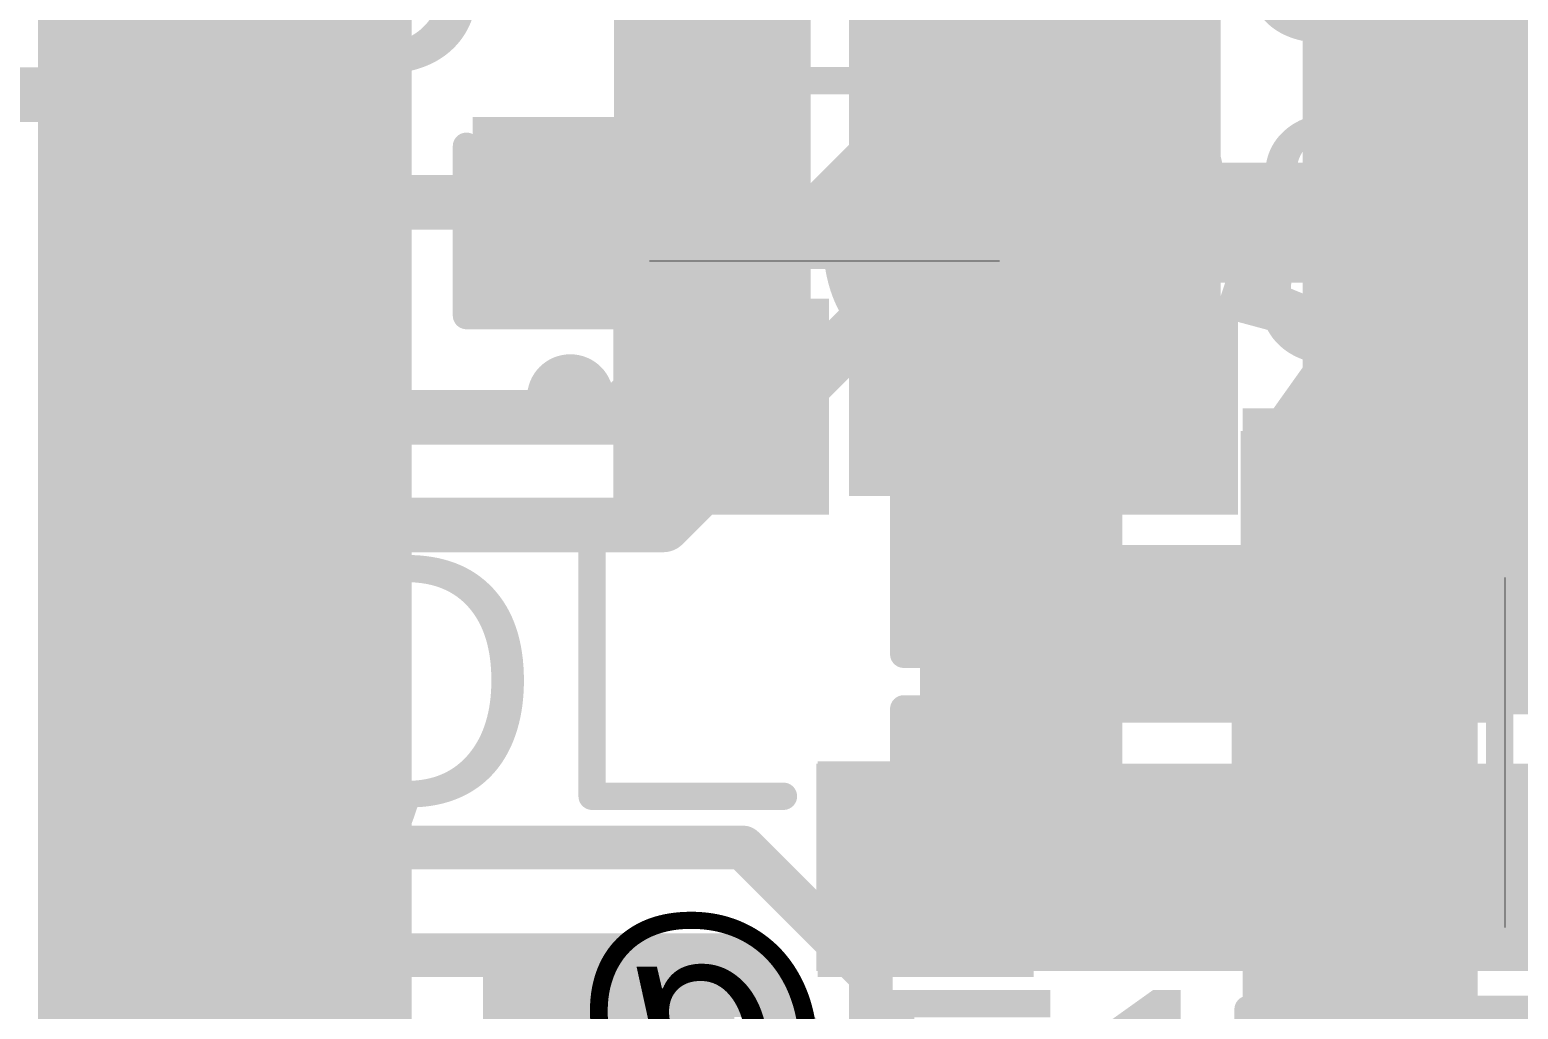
# Model space of a CAD drawing. Header units: millimetres. Extents: x -0.27 to 3.22, y -0.27 to 1.91.
# Drawn here: x 1.5981 to 1.8704, y 1.431 to 1.6103 of the extents above; entities that cross this region are included whole.
import ezdxf

# ---------------------------------------------------------------- set-up
doc = ezdxf.new("R2010")
doc.units = ezdxf.units.MM
doc.header["$MEASUREMENT"] = 0
for name, color, linetype in [('BottomLayer', 5, 'Continuous'), ('BottomOverlay', 54, 'Continuous'), ('BottomPaste', 16, 'Continuous'), ('BottomSolder', 6, 'Continuous'), ('TopLayer', 1, 'Continuous'), ('TopOverlay', 2, 'Continuous'), ('TopPaste', 8, 'Continuous'), ('TopSolder', 216, 'Continuous'), ('ViaHoleLayer', 16, 'Continuous')]:
    doc.layers.add(name, color=color, linetype=linetype)
doc.styles.add('Arial', font='', dxfattribs={"height": 0.2})
doc.styles.get('Arial').set_extended_font_data('Arial')

# ---------------------------------------------------------------- blocks, each defined once
blk = doc.blocks.new('C__0603_3')
at = {"layer": 'TopLayer'}
for points in [[(-0.015, 0.0175), (-0.015, -0.0175), (-0.045, -0.0175), (-0.045, 0.0175)], [(0.045, 0.0175), (0.045, -0.0175), (0.015, -0.0175), (0.015, 0.0175)]]:
    blk.add_hatch(color=1, dxfattribs=at).paths.add_polyline_path(points)
at = {"layer": 'TopPaste'}
for points in [[(-0.015, 0.0175), (-0.015, -0.0175), (-0.045, -0.0175), (-0.045, 0.0175)], [(0.045, 0.0175), (0.045, -0.0175), (0.015, -0.0175), (0.015, 0.0175)]]:
    blk.add_hatch(color=8, dxfattribs=at).paths.add_polyline_path(points)
at = {"layer": 'TopSolder'}
for points in [[(-0.01264, 0.01986), (-0.01264, -0.01986), (-0.04736, -0.01986), (-0.04736, 0.01986)], [(0.04736, 0.01986), (0.04736, -0.01986), (0.01264, -0.01986), (0.01264, 0.01986)]]:
    blk.add_hatch(color=216, dxfattribs=at).paths.add_polyline_path(points)
at = {"layer": 'TopOverlay', "const_width": 0.005}
for points in [[(-0.049, 0.021), (-0.049, -0.021)], [(-0.018, 0.021), (-0.049, 0.021)], [(0.049, 0.021), (0.018, 0.021)], [(0.049, 0.021), (0.049, -0.021)], [(-0.018, -0.021), (-0.049, -0.021)], [(0.049, -0.021), (0.018, -0.021)]]:
    blk.add_lwpolyline(points, dxfattribs=at)
at = {"layer": 'TopOverlay', "const_width": 0.0025}
for points in [[(-0.05025, 0.021, 1), (-0.04775, 0.021, 1)], [(-0.05025, 0.021, 1), (-0.04775, 0.021, 1)], [(-0.01925, 0.021, 1), (-0.01675, 0.021, 1)], [(0.01675, 0.021, 1), (0.01925, 0.021, 1)], [(0.04775, 0.021, 1), (0.05025, 0.021, 1)], [(0.04775, 0.021, 1), (0.05025, 0.021, 1)], [(-0.05025, -0.021, 1), (-0.04775, -0.021, 1)], [(-0.05025, -0.021, 1), (-0.04775, -0.021, 1)], [(-0.01925, -0.021, 1), (-0.01675, -0.021, 1)], [(0.01675, -0.021, 1), (0.01925, -0.021, 1)], [(0.04775, -0.021, 1), (0.05025, -0.021, 1)], [(0.04775, -0.021, 1), (0.05025, -0.021, 1)]]:
    blk.add_lwpolyline(points, format="xyb", close=True, dxfattribs=at)
blk = doc.blocks.new('C__0603_7')
at = {"layer": 'TopLayer'}
for points in [[(-0.015, 0.0175), (-0.015, -0.0175), (-0.045, -0.0175), (-0.045, 0.0175)], [(0.045, 0.0175), (0.045, -0.0175), (0.015, -0.0175), (0.015, 0.0175)]]:
    blk.add_hatch(color=1, dxfattribs=at).paths.add_polyline_path(points)
at = {"layer": 'TopPaste'}
for points in [[(-0.015, 0.0175), (-0.015, -0.0175), (-0.045, -0.0175), (-0.045, 0.0175)], [(0.045, 0.0175), (0.045, -0.0175), (0.015, -0.0175), (0.015, 0.0175)]]:
    blk.add_hatch(color=8, dxfattribs=at).paths.add_polyline_path(points)
at = {"layer": 'TopSolder'}
for points in [[(-0.01264, 0.01986), (-0.01264, -0.01986), (-0.04736, -0.01986), (-0.04736, 0.01986)], [(0.04736, 0.01986), (0.04736, -0.01986), (0.01264, -0.01986), (0.01264, 0.01986)]]:
    blk.add_hatch(color=216, dxfattribs=at).paths.add_polyline_path(points)
at = {"layer": 'TopOverlay', "const_width": 0.005}
for points in [[(-0.049, 0.021), (-0.018, 0.021)], [(-0.049, 0.021), (-0.049, -0.021)], [(0.018, 0.021), (0.049, 0.021)], [(0.049, 0.021), (0.049, -0.021)], [(-0.049, -0.021), (-0.018, -0.021)], [(0.018, -0.021), (0.049, -0.021)]]:
    blk.add_lwpolyline(points, dxfattribs=at)
at = {"layer": 'TopOverlay', "const_width": 0.0025}
for points in [[(-0.05025, 0.021, 1), (-0.04775, 0.021, 1)], [(-0.05025, 0.021, 1), (-0.04775, 0.021, 1)], [(-0.01925, 0.021, 1), (-0.01675, 0.021, 1)], [(0.01675, 0.021, 1), (0.01925, 0.021, 1)], [(0.04775, 0.021, 1), (0.05025, 0.021, 1)], [(0.04775, 0.021, 1), (0.05025, 0.021, 1)], [(-0.05025, -0.021, 1), (-0.04775, -0.021, 1)], [(-0.05025, -0.021, 1), (-0.04775, -0.021, 1)], [(-0.01925, -0.021, 1), (-0.01675, -0.021, 1)], [(0.01675, -0.021, 1), (0.01925, -0.021, 1)], [(0.04775, -0.021, 1), (0.05025, -0.021, 1)], [(0.04775, -0.021, 1), (0.05025, -0.021, 1)]]:
    blk.add_lwpolyline(points, format="xyb", close=True, dxfattribs=at)
blk = doc.blocks.new('LQFP_100_18')
at = {"layer": 'TopLayer'}
for points in [[(0.2815, 0.22244), (0.32874, 0.22244), (0.32874, 0.21063), (0.2815, 0.21063)], [(0.2815, 0.20276), (0.32874, 0.20276), (0.32874, 0.19094), (0.2815, 0.19094)], [(0.2815, 0.18307), (0.32874, 0.18307), (0.32874, 0.17126), (0.2815, 0.17126)], [(0.2815, 0.16339), (0.32874, 0.16339), (0.32874, 0.15157), (0.2815, 0.15157)], [(0.2815, 0.1437), (0.32874, 0.1437), (0.32874, 0.13189), (0.2815, 0.13189)], [(0.2815, 0.12402), (0.32874, 0.12402), (0.32874, 0.1122), (0.2815, 0.1122)], [(0.2815, 0.10433), (0.32874, 0.10433), (0.32874, 0.09252), (0.2815, 0.09252)], [(0.2815, 0.08465), (0.32874, 0.08465), (0.32874, 0.07283), (0.2815, 0.07283)], [(0.2815, 0.06496), (0.32874, 0.06496), (0.32874, 0.05315), (0.2815, 0.05315)]]:
    blk.add_hatch(color=1, dxfattribs=at).paths.add_polyline_path(points)
at = {"layer": 'TopPaste'}
for points in [[(0.2815, 0.22244), (0.32874, 0.22244), (0.32874, 0.21063), (0.2815, 0.21063)], [(0.2815, 0.20276), (0.32874, 0.20276), (0.32874, 0.19094), (0.2815, 0.19094)], [(0.2815, 0.18307), (0.32874, 0.18307), (0.32874, 0.17126), (0.2815, 0.17126)], [(0.2815, 0.16339), (0.32874, 0.16339), (0.32874, 0.15157), (0.2815, 0.15157)], [(0.2815, 0.1437), (0.32874, 0.1437), (0.32874, 0.13189), (0.2815, 0.13189)], [(0.2815, 0.12402), (0.32874, 0.12402), (0.32874, 0.1122), (0.2815, 0.1122)], [(0.2815, 0.10433), (0.32874, 0.10433), (0.32874, 0.09252), (0.2815, 0.09252)], [(0.2815, 0.08465), (0.32874, 0.08465), (0.32874, 0.07283), (0.2815, 0.07283)], [(0.2815, 0.06496), (0.32874, 0.06496), (0.32874, 0.05315), (0.2815, 0.05315)]]:
    blk.add_hatch(color=8, dxfattribs=at).paths.add_polyline_path(points)
at = {"layer": 'TopSolder'}
for points in [[(0.2775, 0.24613), (0.33274, 0.24613), (0.33274, 0.22631), (0.2775, 0.22631)], [(0.2775, 0.22644), (0.33274, 0.22644), (0.33274, 0.20663), (0.2775, 0.20663)], [(0.2775, 0.20676), (0.33274, 0.20676), (0.33274, 0.18694), (0.2775, 0.18694)], [(0.2775, 0.18707), (0.33274, 0.18707), (0.33274, 0.16726), (0.2775, 0.16726)], [(0.2775, 0.16739), (0.33274, 0.16739), (0.33274, 0.14757), (0.2775, 0.14757)], [(0.2775, 0.1477), (0.33274, 0.1477), (0.33274, 0.12789), (0.2775, 0.12789)], [(0.2775, 0.12802), (0.33274, 0.12802), (0.33274, 0.1082), (0.2775, 0.1082)], [(0.2775, 0.10833), (0.33274, 0.10833), (0.33274, 0.08852), (0.2775, 0.08852)], [(0.2775, 0.08865), (0.33274, 0.08865), (0.33274, 0.06883), (0.2775, 0.06883)], [(0.2775, 0.06896), (0.33274, 0.06896), (0.33274, 0.04915), (0.2775, 0.04915)], [(0.2775, 0.04928), (0.33274, 0.04928), (0.33274, 0.02946), (0.2775, 0.02946)]]:
    blk.add_hatch(color=216, dxfattribs=at).paths.add_polyline_path(points)
blk = doc.blocks.new('R__0603_23')
at = {"layer": 'TopLayer'}
for points in [[(-0.015, 0.0175), (-0.015, -0.0175), (-0.045, -0.0175), (-0.045, 0.0175)], [(0.045, 0.0175), (0.045, -0.0175), (0.015, -0.0175), (0.015, 0.0175)]]:
    blk.add_hatch(color=1, dxfattribs=at).paths.add_polyline_path(points)
at = {"layer": 'TopPaste'}
for points in [[(-0.015, 0.0175), (-0.015, -0.0175), (-0.045, -0.0175), (-0.045, 0.0175)], [(0.045, 0.0175), (0.045, -0.0175), (0.015, -0.0175), (0.015, 0.0175)]]:
    blk.add_hatch(color=8, dxfattribs=at).paths.add_polyline_path(points)
at = {"layer": 'TopSolder'}
for points in [[(-0.011, 0.0215), (-0.011, -0.0215), (-0.049, -0.0215), (-0.049, 0.0215)], [(0.049, 0.0215), (0.049, -0.0215), (0.011, -0.0215), (0.011, 0.0215)]]:
    blk.add_hatch(color=216, dxfattribs=at).paths.add_polyline_path(points)
at = {"layer": 'TopOverlay', "const_width": 0.005}
for points in [[(-0.049, 0.021), (-0.049, -0.021)], [(0.049, 0.021), (-0.049, 0.021)], [(0.049, 0.021), (0.049, -0.021)], [(0.049, -0.021), (-0.049, -0.021)]]:
    blk.add_lwpolyline(points, dxfattribs=at)
at = {"layer": 'TopOverlay', "const_width": 0.0025}
for points in [[(-0.05025, 0.021, 1), (-0.04775, 0.021, 1)], [(-0.05025, 0.021, 1), (-0.04775, 0.021, 1)], [(0.04775, 0.021, 1), (0.05025, 0.021, 1)], [(0.04775, 0.021, 1), (0.05025, 0.021, 1)], [(-0.05025, -0.021, 1), (-0.04775, -0.021, 1)], [(-0.05025, -0.021, 1), (-0.04775, -0.021, 1)], [(0.04775, -0.021, 1), (0.05025, -0.021, 1)], [(0.04775, -0.021, 1), (0.05025, -0.021, 1)]]:
    blk.add_lwpolyline(points, format="xyb", close=True, dxfattribs=at)
blk = doc.blocks.new('R__0603_24')
at = {"layer": 'TopLayer'}
for points in [[(-0.015, 0.0175), (-0.015, -0.0175), (-0.045, -0.0175), (-0.045, 0.0175)], [(0.045, 0.0175), (0.045, -0.0175), (0.015, -0.0175), (0.015, 0.0175)]]:
    blk.add_hatch(color=1, dxfattribs=at).paths.add_polyline_path(points)
at = {"layer": 'TopPaste'}
for points in [[(-0.015, 0.0175), (-0.015, -0.0175), (-0.045, -0.0175), (-0.045, 0.0175)], [(0.045, 0.0175), (0.045, -0.0175), (0.015, -0.0175), (0.015, 0.0175)]]:
    blk.add_hatch(color=8, dxfattribs=at).paths.add_polyline_path(points)
at = {"layer": 'TopSolder'}
for points in [[(-0.011, 0.0215), (-0.011, -0.0215), (-0.049, -0.0215), (-0.049, 0.0215)], [(0.049, 0.0215), (0.049, -0.0215), (0.011, -0.0215), (0.011, 0.0215)]]:
    blk.add_hatch(color=216, dxfattribs=at).paths.add_polyline_path(points)
at = {"layer": 'TopOverlay', "const_width": 0.005}
for points in [[(-0.049, -0.021), (-0.049, 0.021)], [(-0.049, 0.021), (0.049, 0.021)], [(0.049, -0.021), (0.049, 0.021)], [(-0.049, -0.021), (0.049, -0.021)]]:
    blk.add_lwpolyline(points, dxfattribs=at)
at = {"layer": 'TopOverlay', "const_width": 0.0025}
for points in [[(-0.05025, 0.021, 1), (-0.04775, 0.021, 1)], [(-0.05025, 0.021, 1), (-0.04775, 0.021, 1)], [(0.04775, 0.021, 1), (0.05025, 0.021, 1)], [(0.04775, 0.021, 1), (0.05025, 0.021, 1)], [(-0.05025, -0.021, 1), (-0.04775, -0.021, 1)], [(-0.05025, -0.021, 1), (-0.04775, -0.021, 1)], [(0.04775, -0.021, 1), (0.05025, -0.021, 1)], [(0.04775, -0.021, 1), (0.05025, -0.021, 1)]]:
    blk.add_lwpolyline(points, format="xyb", close=True, dxfattribs=at)
blk = doc.blocks.new('R__0603_B_38')
at = {"layer": 'BottomLayer'}
for points in [[(-0.045, -0.0175), (-0.045, 0.0175), (-0.015, 0.0175), (-0.015, -0.0175)], [(0.015, -0.0175), (0.015, 0.0175), (0.045, 0.0175), (0.045, -0.0175)]]:
    blk.add_hatch(color=5, dxfattribs=at).paths.add_polyline_path(points)
at = {"layer": 'BottomPaste'}
for points in [[(-0.045, -0.0175), (-0.045, 0.0175), (-0.015, 0.0175), (-0.015, -0.0175)], [(0.015, -0.0175), (0.015, 0.0175), (0.045, 0.0175), (0.045, -0.0175)]]:
    blk.add_hatch(color=16, dxfattribs=at).paths.add_polyline_path(points)
at = {"layer": 'BottomSolder'}
for points in [[(-0.049, -0.0215), (-0.049, 0.0215), (-0.011, 0.0215), (-0.011, -0.0215)], [(0.011, -0.0215), (0.011, 0.0215), (0.049, 0.0215), (0.049, -0.0215)]]:
    blk.add_hatch(color=6, dxfattribs=at).paths.add_polyline_path(points)
at = {"layer": 'BottomOverlay', "const_width": 0.005}
for points in [[(0.049, 0.021), (-0.049, 0.021)], [(-0.049, 0.021), (-0.049, -0.021)], [(0.049, 0.021), (0.049, -0.021)], [(0.049, -0.021), (-0.049, -0.021)]]:
    blk.add_lwpolyline(points, dxfattribs=at)
at = {"layer": 'BottomOverlay', "const_width": 0.0025}
for points in [[(-0.05025, 0.021, 1), (-0.04775, 0.021, 1)], [(-0.05025, 0.021, 1), (-0.04775, 0.021, 1)], [(0.04775, 0.021, 1), (0.05025, 0.021, 1)], [(0.04775, 0.021, 1), (0.05025, 0.021, 1)], [(-0.05025, -0.021, 1), (-0.04775, -0.021, 1)], [(-0.05025, -0.021, 1), (-0.04775, -0.021, 1)], [(0.04775, -0.021, 1), (0.05025, -0.021, 1)], [(0.04775, -0.021, 1), (0.05025, -0.021, 1)]]:
    blk.add_lwpolyline(points, format="xyb", close=True, dxfattribs=at)
blk = doc.blocks.new('R__0402_B_151')
at = {"layer": 'BottomLayer'}
for points in [[(-0.0095, 0.0125), (-0.0095, -0.0125), (-0.0275, -0.0125), (-0.0275, 0.0125)], [(0.0275, 0.0125), (0.0275, -0.0125), (0.0095, -0.0125), (0.0095, 0.0125)]]:
    blk.add_hatch(color=5, dxfattribs=at).paths.add_polyline_path(points)
at = {"layer": 'BottomPaste'}
for points in [[(-0.0095, 0.0125), (-0.0095, -0.0125), (-0.0275, -0.0125), (-0.0275, 0.0125)], [(0.0275, 0.0125), (0.0275, -0.0125), (0.0095, -0.0125), (0.0095, 0.0125)]]:
    blk.add_hatch(color=16, dxfattribs=at).paths.add_polyline_path(points)
at = {"layer": 'BottomSolder'}
for points in [[(-0.0055, 0.0165), (-0.0055, -0.0165), (-0.0315, -0.0165), (-0.0315, 0.0165)], [(0.0315, 0.0165), (0.0315, -0.0165), (0.0055, -0.0165), (0.0055, 0.0165)]]:
    blk.add_hatch(color=6, dxfattribs=at).paths.add_polyline_path(points)
at = {"layer": 'BottomOverlay'}
for points, const_width in [([(-0.031, 0.016), (-0.031, -0.016)], 0.005), ([(0.031, 0.016), (-0.031, 0.016)], 0.005), ([(0.032, 0.017), (-0.032, 0.017)], 0.000127), ([(0.031, 0.016), (0.031, -0.016)], 0.005), ([(0.031, -0.016), (-0.031, -0.016)], 0.005)]:
    blk.add_lwpolyline(points, dxfattribs=dict(at, const_width=const_width))
for points, const_width in [([(-0.03225, 0.016, 1), (-0.02975, 0.016, 1)], 0.0025), ([(-0.03225, 0.016, 1), (-0.02975, 0.016, 1)], 0.0025), ([(-0.03203, 0.017, 1), (-0.03197, 0.017, 1)], 0.0000635), ([(0.02975, 0.016, 1), (0.03225, 0.016, 1)], 0.0025), ([(0.02975, 0.016, 1), (0.03225, 0.016, 1)], 0.0025), ([(0.03197, 0.017, 1), (0.03203, 0.017, 1)], 0.0000635), ([(-0.03225, -0.016, 1), (-0.02975, -0.016, 1)], 0.0025), ([(-0.03225, -0.016, 1), (-0.02975, -0.016, 1)], 0.0025), ([(0.02975, -0.016, 1), (0.03225, -0.016, 1)], 0.0025), ([(0.02975, -0.016, 1), (0.03225, -0.016, 1)], 0.0025)]:
    blk.add_lwpolyline(points, format="xyb", close=True, dxfattribs=dict(at, const_width=const_width))
blk = doc.blocks.new('R__0402_B_152')
at = {"layer": 'BottomLayer'}
for points in [[(-0.0095, 0.0125), (-0.0095, -0.0125), (-0.0275, -0.0125), (-0.0275, 0.0125)], [(0.0275, 0.0125), (0.0275, -0.0125), (0.0095, -0.0125), (0.0095, 0.0125)]]:
    blk.add_hatch(color=5, dxfattribs=at).paths.add_polyline_path(points)
at = {"layer": 'BottomPaste'}
for points in [[(-0.0095, 0.0125), (-0.0095, -0.0125), (-0.0275, -0.0125), (-0.0275, 0.0125)], [(0.0275, 0.0125), (0.0275, -0.0125), (0.0095, -0.0125), (0.0095, 0.0125)]]:
    blk.add_hatch(color=16, dxfattribs=at).paths.add_polyline_path(points)
at = {"layer": 'BottomSolder'}
for points in [[(-0.0055, 0.0165), (-0.0055, -0.0165), (-0.0315, -0.0165), (-0.0315, 0.0165)], [(0.0315, 0.0165), (0.0315, -0.0165), (0.0055, -0.0165), (0.0055, 0.0165)]]:
    blk.add_hatch(color=6, dxfattribs=at).paths.add_polyline_path(points)
at = {"layer": 'BottomOverlay'}
for points, const_width in [([(-0.031, -0.016), (-0.031, 0.016)], 0.005), ([(0.031, 0.016), (-0.031, 0.016)], 0.005), ([(0.032, 0.017), (-0.032, 0.017)], 0.000127), ([(0.031, -0.016), (0.031, 0.016)], 0.005), ([(0.031, -0.016), (-0.031, -0.016)], 0.005)]:
    blk.add_lwpolyline(points, dxfattribs=dict(at, const_width=const_width))
for points, const_width in [([(-0.03225, 0.016, 1), (-0.02975, 0.016, 1)], 0.0025), ([(-0.03225, 0.016, 1), (-0.02975, 0.016, 1)], 0.0025), ([(-0.03203, 0.017, 1), (-0.03197, 0.017, 1)], 0.0000635), ([(0.02975, 0.016, 1), (0.03225, 0.016, 1)], 0.0025), ([(0.02975, 0.016, 1), (0.03225, 0.016, 1)], 0.0025), ([(0.03197, 0.017, 1), (0.03203, 0.017, 1)], 0.0000635), ([(-0.03225, -0.016, 1), (-0.02975, -0.016, 1)], 0.0025), ([(-0.03225, -0.016, 1), (-0.02975, -0.016, 1)], 0.0025), ([(0.02975, -0.016, 1), (0.03225, -0.016, 1)], 0.0025), ([(0.02975, -0.016, 1), (0.03225, -0.016, 1)], 0.0025)]:
    blk.add_lwpolyline(points, format="xyb", close=True, dxfattribs=dict(at, const_width=const_width))
blk = doc.blocks.new('SOT23_3_B_156')
at = {"layer": 'BottomLayer'}
for points in [[(-0.02166, 0.02657), (-0.05316, 0.02657), (-0.05316, 0.05807), (-0.02166, 0.05807)], [(0.05314, 0.02657), (0.02165, 0.02657), (0.02165, 0.05807), (0.05314, 0.05807)], [(0.01574, -0.05807), (-0.01575, -0.05807), (-0.01575, -0.02657), (0.01574, -0.02657)]]:
    blk.add_hatch(color=5, dxfattribs=at).paths.add_polyline_path(points)
at = {"layer": 'BottomPaste'}
for points in [[(-0.02166, 0.02657), (-0.05316, 0.02657), (-0.05316, 0.05807), (-0.02166, 0.05807)], [(0.05314, 0.02657), (0.02165, 0.02657), (0.02165, 0.05807), (0.05314, 0.05807)], [(0.01574, -0.05807), (-0.01575, -0.05807), (-0.01575, -0.02657), (0.01574, -0.02657)]]:
    blk.add_hatch(color=16, dxfattribs=at).paths.add_polyline_path(points)
at = {"layer": 'BottomSolder'}
for points in [[(-0.01766, 0.02257), (-0.05716, 0.02257), (-0.05716, 0.06207), (-0.01766, 0.06207)], [(0.05714, 0.02257), (0.01765, 0.02257), (0.01765, 0.06207), (0.05714, 0.06207)], [(0.01974, -0.06207), (-0.01975, -0.06207), (-0.01975, -0.02257), (0.01974, -0.02257)]]:
    blk.add_hatch(color=6, dxfattribs=at).paths.add_polyline_path(points)
at = {"layer": 'BottomOverlay'}
for points, const_width in [([(-0.062, 0.044, 1), (-0.068, 0.044, 1)], 0.00984), ([(-0.07046, 0.044, 1), (-0.06554, 0.044, 1)], 0.00492), ([(-0.06446, 0.044, 1), (-0.05954, 0.044, 1)], 0.00492), ([(-0.01226, 0.029, 1), (-0.00976, 0.029, 1)], 0.0025), ([(0.00974, 0.029, 1), (0.01224, 0.029, 1)], 0.0025), ([(-0.06226, 0.02, 1), (-0.05976, 0.02, 1)], 0.0025), ([(0.05974, 0.02, 1), (0.06224, 0.02, 1)], 0.0025), ([(-0.06226, -0.029, 1), (-0.05976, -0.029, 1)], 0.0025), ([(-0.06226, -0.029, 1), (-0.05976, -0.029, 1)], 0.0025), ([(-0.02726, -0.029, 1), (-0.02476, -0.029, 1)], 0.0025), ([(0.02474, -0.029, 1), (0.02724, -0.029, 1)], 0.0025), ([(0.05974, -0.029, 1), (0.06224, -0.029, 1)], 0.0025), ([(0.05974, -0.029, 1), (0.06224, -0.029, 1)], 0.0025)]:
    blk.add_lwpolyline(points, format="xyb", close=True, dxfattribs=dict(at, const_width=const_width))
at = {"layer": 'BottomOverlay', "const_width": 0.005}
for points in [[(-0.01101, 0.029), (0.01099, 0.029)], [(-0.06101, -0.029), (-0.06101, 0.02)], [(0.06099, -0.029), (0.06099, 0.02)], [(-0.06101, -0.029), (-0.02601, -0.029)], [(0.02599, -0.029), (0.06099, -0.029)]]:
    blk.add_lwpolyline(points, dxfattribs=at)
blk = doc.blocks.new('C__0603_B_179')
at = {"layer": 'BottomLayer'}
for points in [[(-0.045, -0.0175), (-0.045, 0.0175), (-0.015, 0.0175), (-0.015, -0.0175)], [(0.015, -0.0175), (0.015, 0.0175), (0.045, 0.0175), (0.045, -0.0175)]]:
    blk.add_hatch(color=5, dxfattribs=at).paths.add_polyline_path(points)
at = {"layer": 'BottomPaste'}
for points in [[(-0.045, -0.0175), (-0.045, 0.0175), (-0.015, 0.0175), (-0.015, -0.0175)], [(0.015, -0.0175), (0.015, 0.0175), (0.045, 0.0175), (0.045, -0.0175)]]:
    blk.add_hatch(color=16, dxfattribs=at).paths.add_polyline_path(points)
at = {"layer": 'BottomSolder'}
for points in [[(-0.04736, -0.01986), (-0.04736, 0.01986), (-0.01264, 0.01986), (-0.01264, -0.01986)], [(0.01264, -0.01986), (0.01264, 0.01986), (0.04736, 0.01986), (0.04736, -0.01986)]]:
    blk.add_hatch(color=6, dxfattribs=at).paths.add_polyline_path(points)
at = {"layer": 'BottomOverlay', "const_width": 0.005}
for points in [[(-0.018, 0.021), (-0.049, 0.021)], [(-0.049, 0.021), (-0.049, -0.021)], [(0.049, 0.021), (0.018, 0.021)], [(0.049, 0.021), (0.049, -0.021)], [(-0.018, -0.021), (-0.049, -0.021)], [(0.049, -0.021), (0.018, -0.021)]]:
    blk.add_lwpolyline(points, dxfattribs=at)
at = {"layer": 'BottomOverlay', "const_width": 0.0025}
for points in [[(-0.05025, 0.021, 1), (-0.04775, 0.021, 1)], [(-0.05025, 0.021, 1), (-0.04775, 0.021, 1)], [(-0.01925, 0.021, 1), (-0.01675, 0.021, 1)], [(0.01675, 0.021, 1), (0.01925, 0.021, 1)], [(0.04775, 0.021, 1), (0.05025, 0.021, 1)], [(0.04775, 0.021, 1), (0.05025, 0.021, 1)], [(-0.05025, -0.021, 1), (-0.04775, -0.021, 1)], [(-0.05025, -0.021, 1), (-0.04775, -0.021, 1)], [(-0.01925, -0.021, 1), (-0.01675, -0.021, 1)], [(0.01675, -0.021, 1), (0.01925, -0.021, 1)], [(0.04775, -0.021, 1), (0.05025, -0.021, 1)], [(0.04775, -0.021, 1), (0.05025, -0.021, 1)]]:
    blk.add_lwpolyline(points, format="xyb", close=True, dxfattribs=at)

msp = doc.modelspace()

# ---------------------------------------------------------------- hatches: boundary and pattern name
at = {"layer": 'BottomLayer'}
for points in [[(1.705, 1.525), (1.741, 1.525), (1.741, 1.856), (1.705, 1.856)], [(1.608, 1.06), (1.668, 1.06), (1.668, 1.7), (1.608, 1.7)], [(1.831, 1.485), (1.956, 1.485), (1.956, 1.698), (1.831, 1.698)], [(1.816, 1.662), (1.748, 1.662), (1.748, 1.525), (1.816, 1.525)], [(1.761, 1.485), (1.92, 1.485), (1.92, 1.516), (1.761, 1.516)], [(1.742, 1.438), (1.921, 1.438), (1.921, 1.476), (1.742, 1.476)], [(1.685, 1.4005), (1.727, 1.4005), (1.727, 1.439), (1.685, 1.439)]]:
    msp.add_hatch(color=5, dxfattribs=at).paths.add_polyline_path(points)
h = msp.add_hatch(color=5, dxfattribs=at)
edge = h.paths.add_edge_path()
edge.add_arc((1.803, 1.575), 0.01181, 0, 360)
h = msp.add_hatch(color=5, dxfattribs=at)
edge = h.paths.add_edge_path()
edge.add_arc((1.776, 1.501), 0.01181, 0, 360)
at = {"layer": 'TopLayer'}
h = msp.add_hatch(color=1, dxfattribs=at)
edge = h.paths.add_edge_path()
edge.add_arc((1.803, 1.575), 0.01181, 0, 360)
for points in [[(1.761, 1.447), (1.798, 1.447), (1.798, 1.541), (1.761, 1.541)], [(1.82, 1.495), (1.996, 1.495), (1.996, 1.541), (1.82, 1.541)], [(1.82, 1.391), (1.863, 1.391), (1.863, 1.506), (1.82, 1.506)]]:
    msp.add_hatch(color=1, dxfattribs=at).paths.add_polyline_path(points)
h = msp.add_hatch(color=1, dxfattribs=at)
edge = h.paths.add_edge_path()
edge.add_arc((1.776, 1.501), 0.01181, 0, 360)
at = {"layer": 'ViaHoleLayer'}
h = msp.add_hatch(color=16, dxfattribs=at)
edge = h.paths.add_edge_path()
edge.add_arc((1.803, 1.575), 0.00591, 0, 360)
h = msp.add_hatch(color=16, dxfattribs=at)
edge = h.paths.add_edge_path()
edge.add_arc((1.776, 1.501), 0.00591, 0, 360)

# ---------------------------------------------------------------- linework, layer by layer
at = {"layer": 'TopLayer'}
for points, const_width in [([(1.70518, 1.53936), (1.89681, 1.731)], 0.01), ([(1.714, 1.51968), (1.90633, 1.712)], 0.01), ([(1.662, 1.603), (1.662, 1.63231)], 0.008), ([(1.65742, 1.59842), (1.662, 1.603)], 0.008), ([(1.62723, 1.59842), (1.62913, 1.60032)], 0.008), ([(1.47531, 1.59842), (1.62723, 1.59842)], 0.01), ([(1.62723, 1.59842), (1.65742, 1.59842)], 0.008), ([(1.62723, 1.59842), (1.62723, 1.59842)], 0.008), ([(1.803, 1.575), (1.942, 1.575)], 0.022), ([(1.62723, 1.57873), (1.69727, 1.57873)], 0.01), ([(1.69727, 1.57873), (1.699, 1.577)], 0.01), ([(1.62723, 1.53936), (1.70518, 1.53936)], 0.01), ([(1.62723, 1.51968), (1.714, 1.51968)], 0.01), ([(1.62723, 1.46062), (1.72859, 1.46062)], 0.008), ([(1.72859, 1.46062), (1.752, 1.43721)], 0.008), ([(1.62723, 1.44094), (1.72706, 1.44094)], 0.008), ([(1.72706, 1.44094), (1.737, 1.431)], 0.008), ([(1.752, 0.938), (1.752, 1.43721)], 0.008), ([(1.737, 0.92), (1.737, 1.431)], 0.008)]:
    msp.add_lwpolyline(points, dxfattribs=dict(at, const_width=const_width))
for points, const_width in [([(1.66, 1.603, 1), (1.664, 1.603, 1)], 0.004), ([(1.66, 1.603, 1), (1.664, 1.603, 1)], 0.004), ([(1.62713, 1.60032, 1), (1.63113, 1.60032, 1)], 0.004), ([(1.62473, 1.59842, 1), (1.62973, 1.59842, 1)], 0.005), ([(1.62523, 1.59842, 1), (1.62923, 1.59842, 1)], 0.004), ([(1.62523, 1.59842, 1), (1.62923, 1.59842, 1)], 0.004), ([(1.62523, 1.59842, 1), (1.62923, 1.59842, 1)], 0.004), ([(1.62523, 1.59842, 1), (1.62923, 1.59842, 1)], 0.004), ([(1.65542, 1.59842, 1), (1.65942, 1.59842, 1)], 0.004), ([(1.65542, 1.59842, 1), (1.65942, 1.59842, 1)], 0.004), ([(1.7975, 1.575, 1), (1.8085, 1.575, 1)], 0.011), ([(1.62473, 1.57873, 1), (1.62973, 1.57873, 1)], 0.005), ([(1.69477, 1.57873, 1), (1.69977, 1.57873, 1)], 0.005), ([(1.69477, 1.57873, 1), (1.69977, 1.57873, 1)], 0.005), ([(1.6965, 1.577, 1), (1.7015, 1.577, 1)], 0.005), ([(1.62473, 1.53936, 1), (1.62973, 1.53936, 1)], 0.005), ([(1.70268, 1.53936, 1), (1.70768, 1.53936, 1)], 0.005), ([(1.70268, 1.53936, 1), (1.70768, 1.53936, 1)], 0.005), ([(1.62473, 1.51968, 1), (1.62973, 1.51968, 1)], 0.005), ([(1.7115, 1.51968, 1), (1.7165, 1.51968, 1)], 0.005), ([(1.7115, 1.51968, 1), (1.7165, 1.51968, 1)], 0.005), ([(1.62523, 1.46062, 1), (1.62923, 1.46062, 1)], 0.004), ([(1.72659, 1.46062, 1), (1.73059, 1.46062, 1)], 0.004), ([(1.72659, 1.46062, 1), (1.73059, 1.46062, 1)], 0.004), ([(1.62523, 1.44094, 1), (1.62923, 1.44094, 1)], 0.004), ([(1.72506, 1.44094, 1), (1.72906, 1.44094, 1)], 0.004), ([(1.72506, 1.44094, 1), (1.72906, 1.44094, 1)], 0.004), ([(1.75, 1.43721, 1), (1.754, 1.43721, 1)], 0.004), ([(1.75, 1.43721, 1), (1.754, 1.43721, 1)], 0.004), ([(1.735, 1.431, 1), (1.739, 1.431, 1)], 0.004), ([(1.735, 1.431, 1), (1.739, 1.431, 1)], 0.004)]:
    msp.add_lwpolyline(points, format="xyb", close=True, dxfattribs=dict(at, const_width=const_width))

# ---------------------------------------------------------------- block references
for name, p in [('LQFP_100_18', (1.32211, 1.38188)), ('SOT23_3_B_156', (1.762, 1.499)), ('R__0603_24', (1.807, 1.465))]:
    msp.add_blockref(name, p)
for name, p, rotation in [('C__0603_7', (1.699, 1.607), 90), ('C__0603_B_179', (1.594, 1.622), 180), ('R__0402_B_151', (1.7435, 1.585), 180), ('C__0603_3', (1.807, 1.517), 180), ('R__0402_B_152', (1.851, 1.478), 270), ('R__0603_B_38', (1.67, 1.42), 180), ('R__0603_23', (1.87, 1.41), 180)]:
    msp.add_blockref(name, p, dxfattribs=dict(rotation=rotation))

# ---------------------------------------------------------------- texts
at = {"layer": 'BottomOverlay', "style": 'Arial', "text_generation_flag": 2}
for s, height, p in [('&', 0.06, (1.683, 1.603)), ('*', 0.1, (1.812, 1.535)), ('*', 0.1, (1.867, 1.481)), ('@', 0.035, (1.746, 1.412))]:
    msp.add_text(s, height=height, rotation=360, dxfattribs=at).set_placement(p)
msp.add_text('Q2', height=0.045, dxfattribs=at).set_placement((1.69149, 1.46851))
at = {"layer": 'TopOverlay', "style": 'Arial'}
for s, p in [('C15', (1.73802, 1.60851)), ('C28', (1.74002, 1.54951)), ('RF1', (1.70352, 1.38951))]:
    msp.add_text(s, height=0.045, dxfattribs=at).set_placement(p)

doc.saveas('drawing.dxf')
